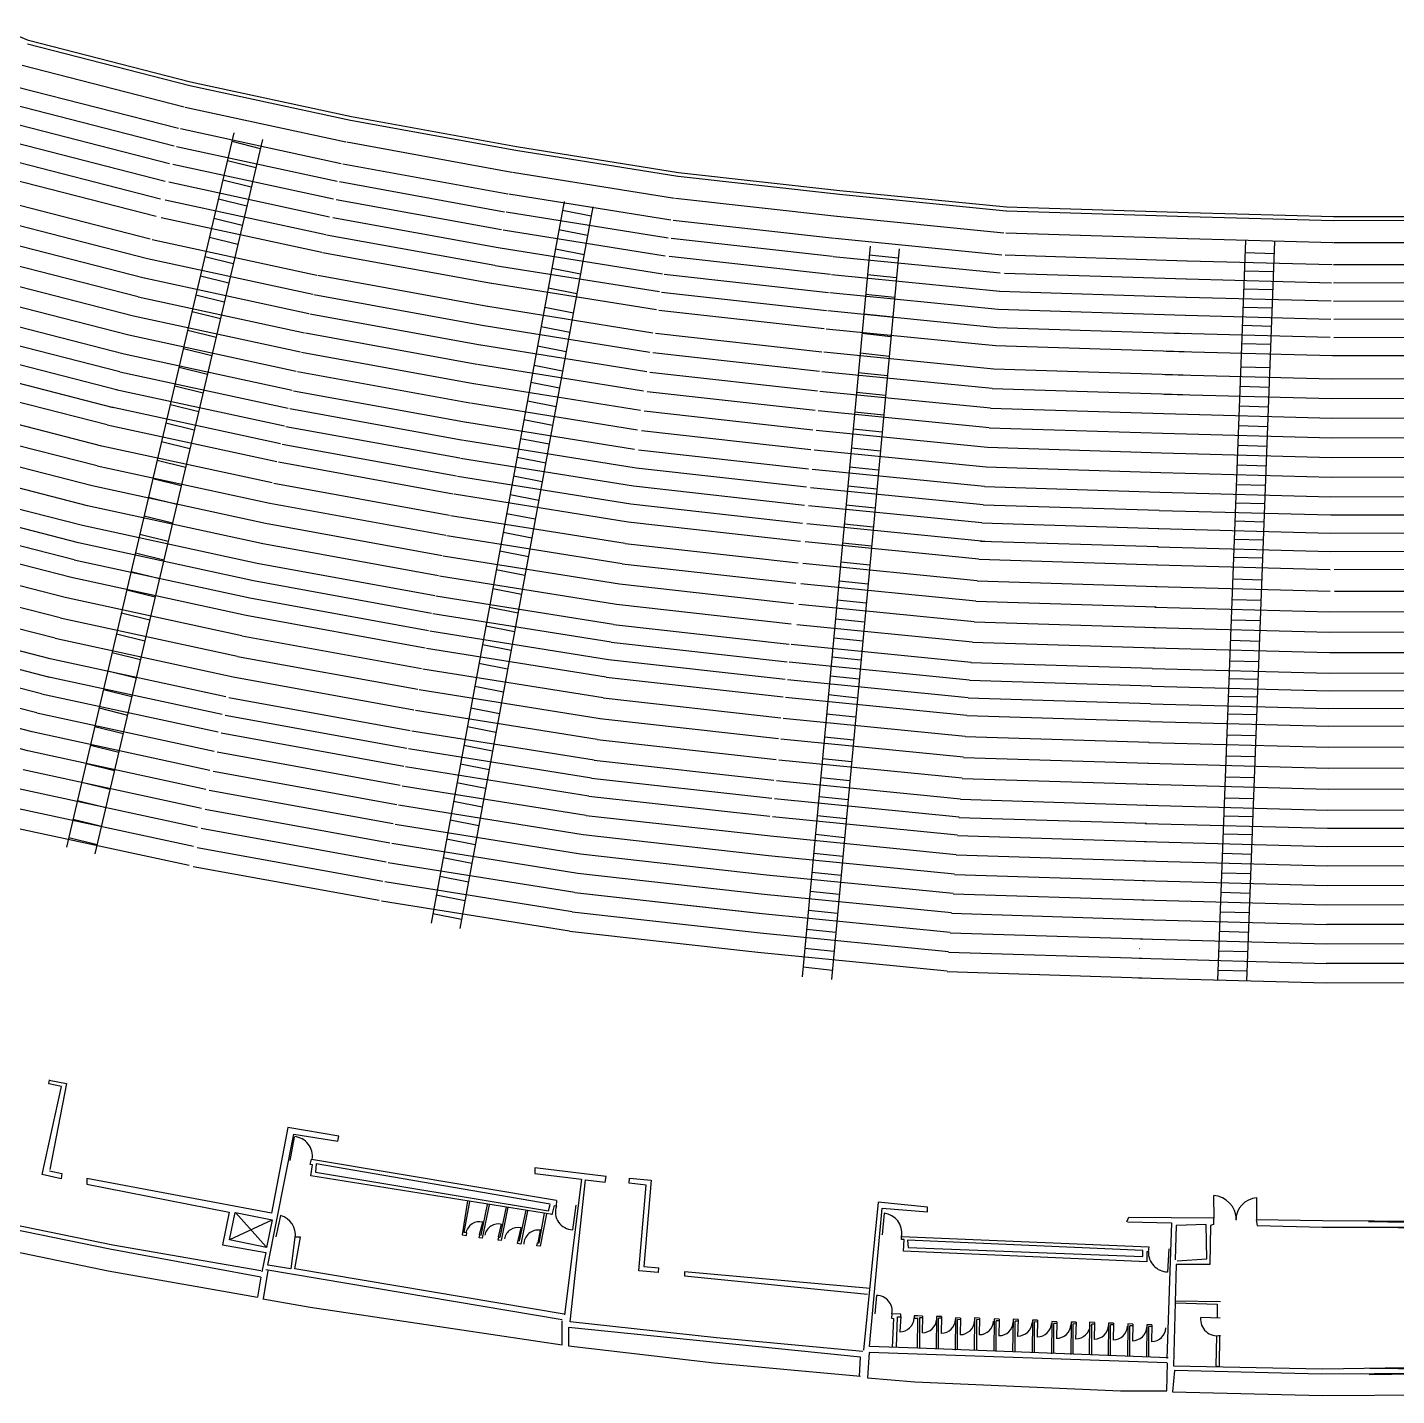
# Model space of a CAD drawing. Extents: x 12070 to 21316, y 9635 to 16827.
# Drawn here: x 14416 to 16668, y 9640 to 11890 of the extents above; entities that cross this region are included whole.
import ezdxf

# ---------------------------------------------------------------- set-up
doc = ezdxf.new("R2010")
doc.units = 0
doc.header["$LTSCALE"] = 192
doc.layers.add('EXIST', color=15, linetype='CONTINUOUS')

msp = doc.modelspace()

# ---------------------------------------------------------------- linework, layer by layer
at = {"layer": 'EXIST', "color": 0}
for p, q in [((14417.9, 11868.5), (14365.8, 11890)), ((14684.3, 11800.1), (14417.9, 11868.5)), ((14682.8, 11794), (14416.3, 11862.4)), ((14673.7, 11758.8), (14407.3, 11827.2)), ((14948.7, 11742.9), (14684.3, 11800.1)), ((14664.7, 11723.6), (14398.2, 11791.9)), ((14947.3, 11736.8), (14683, 11794)), ((14657.3, 11694.6), (14390.8, 11763)), ((14939.6, 11701.2), (14675.3, 11758.4)), ((14649.8, 11665.6), (14383.4, 11734)), ((15219.2, 11687.3), (14947.5, 11736.7)), ((15220.3, 11693.5), (14948.7, 11742.9)), ((14755.7, 11716.5), (14480.2, 10541.5)), ((14932, 11665.7), (14667.6, 11722.9)), ((14642.4, 11636.7), (14375.9, 11705)), ((14802.4, 11705.5), (14526.9, 10530.6)), ((14925.6, 11636.5), (14661.3, 11693.6)), ((14752.4, 11702.6), (14799, 11691)), ((15212.7, 11651.5), (14941, 11701)), ((15485.8, 11644.7), (15219.3, 11687.3)), ((15486.8, 11650.9), (15220.3, 11693.5)), ((14635, 11607.7), (14365.1, 11676.9)), ((14745, 11671), (14791.6, 11659.5)), ((15206.1, 11615.7), (14934.5, 11665.2)), ((14627.6, 11578.7), (14357.2, 11648.1)), ((14919.3, 11607.2), (14655, 11664.4)), ((15480, 11608.8), (15213.6, 11651.4)), ((15751.3, 11615), (15486.1, 11644.7)), ((15751.9, 11621.2), (15486.8, 11650.9)), ((14913, 11578), (14648.7, 11635.2)), ((14737.6, 11639.4), (14784.2, 11627.9)), ((15200.8, 11586.3), (14929.2, 11635.8)), ((16026.2, 11594.1), (15751.9, 11621.2)), ((14618, 11541.6), (14346.9, 11611.1)), ((14906.7, 11548.8), (14642.3, 11606)), ((14730.2, 11607.9), (14776.8, 11596.4)), ((15195.4, 11556.9), (14923.8, 11606.3)), ((15298.7, 11603.4), (15079.7, 10416.6)), ((15474.3, 11572.9), (15207.8, 11615.4)), ((15747.2, 11578.9), (15482, 11608.5)), ((16025.6, 11587.9), (15751.3, 11615)), ((14613.5, 11509.4), (14338.3, 11580)), ((14900.3, 11519.6), (14636, 11576.7)), ((14722.8, 11576.3), (14769.4, 11564.8)), ((15190.1, 11527.5), (14918.4, 11576.9)), ((15345.9, 11594.7), (15126.9, 10407.9)), ((15469.6, 11543.3), (15203.1, 11585.9)), ((15296.1, 11589.3), (15343.2, 11580)), ((16022, 11551.7), (15747.8, 11578.8)), ((16325.2, 11578.4), (16026, 11587.9)), ((16325.4, 11584.7), (16026.2, 11594.1)), ((16563.7, 11572), (16325.2, 11578.4)), ((16563.8, 11578.2), (16325.4, 11584.7)), ((16737.3, 11578.6), (16563.8, 11578.2)), ((15464.9, 11513.8), (15198.4, 11556.4)), ((15290.2, 11557.4), (15337.3, 11548.2)), ((15743.2, 11542.7), (15478, 11572.4)), ((16737.3, 11572.4), (16563.9, 11572)), ((14608.1, 11477.4), (14329.7, 11548.8)), ((14892.2, 11482.1), (14621.2, 11540.7)), ((14715.4, 11544.8), (14762, 11533.2)), ((15184.7, 11498.1), (14907.7, 11548.5)), ((15739.8, 11513), (15474.7, 11542.7)), ((15801.7, 11530.2), (15690.3, 10328.5)), ((16018.4, 11515.5), (15744.2, 11542.6)), ((16324, 11542.1), (16024.8, 11551.5)), ((16562.7, 11535.6), (16324.2, 11542.1)), ((16373.5, 10323.1), (16419.5, 11539.7)), ((16421.5, 10321.3), (16467.4, 11537.9)), ((16701, 11535.9), (16563.9, 11535.6)), ((14598.3, 11446.6), (14321.1, 11517.7)), ((14885.4, 11450.5), (14613.5, 11509.3)), ((14708, 11513.2), (14754.6, 11501.7)), ((15179.4, 11468.6), (14901.5, 11519.2)), ((15460.2, 11484.3), (15190.2, 11527.4)), ((15284.3, 11525.6), (15331.4, 11516.3)), ((15736.5, 11483.3), (15471.3, 11512.9)), ((15849.5, 11525.7), (15738.1, 10324.1)), ((16015.5, 11485.8), (15741.2, 11512.8)), ((15800.4, 11515.9), (15848.1, 11510.9)), ((16322.9, 11505.7), (16023.7, 11515.2)), ((16466.7, 11517.8), (16418.7, 11519.1)), ((14590.6, 11415.2), (14312.4, 11486.5)), ((15455.4, 11454.8), (15185, 11498)), ((15278.5, 11493.7), (15325.6, 11484.4)), ((16321.9, 11475.8), (16022.7, 11485.3)), ((16561.7, 11499.2), (16323.2, 11505.7)), ((16465.5, 11487.9), (16417.6, 11489.2)), ((16701.2, 11499.6), (16564, 11499.2)), ((14878.6, 11418.9), (14605.9, 11477.9)), ((14700.6, 11481.6), (14747.2, 11470.1)), ((15172.5, 11430.9), (14893.6, 11481.7)), ((15450.7, 11425.2), (15179.7, 11468.5)), ((15733.2, 11453.6), (15462.9, 11483.8)), ((16015, 11455.8), (15738.3, 11483.1)), ((15797.4, 11483.7), (15845.1, 11478.6)), ((16560.9, 11469.4), (16322.4, 11475.8)), ((16701.4, 11469.7), (16564.1, 11469.3)), ((14583, 11383.8), (14303.8, 11455.4)), ((14871.7, 11387.3), (14598.2, 11446.5)), ((14693.2, 11450.1), (14739.8, 11438.5)), ((15166.7, 11399.1), (14886.9, 11450)), ((15272.6, 11461.8), (15319.7, 11452.5)), ((15729.9, 11423.8), (15458.6, 11454.2)), ((16012.7, 11425.9), (15735.4, 11453.3)), ((15794.4, 11451.4), (15842.1, 11446.4)), ((16321, 11445.9), (16014.9, 11455.6)), ((16560.1, 11439.5), (16321.6, 11445.9)), ((16464.4, 11458.1), (16416.4, 11459.4)), ((16701.6, 11439.8), (16564.2, 11439.4)), ((14575.3, 11352.4), (14295.2, 11424.3)), ((14686.8, 11422.6), (14733.4, 11411.1)), ((15160.9, 11367.3), (14880.2, 11418.4)), ((15444.7, 11387.3), (15173, 11430.8)), ((15266.7, 11429.9), (15313.8, 11420.6)), ((15726.5, 11394.1), (15454.3, 11424.6)), ((16010.3, 11396.1), (15732.4, 11423.6)), ((15791.4, 11419.1), (15839.1, 11414.1)), ((16320, 11416), (16012.6, 11425.8)), ((16463.3, 11428.2), (16415.3, 11429.5)), ((14568.2, 11323.3), (14287.2, 11395.4)), ((14864.9, 11355.7), (14590.6, 11415.1)), ((15439.6, 11355.4), (15167.3, 11398.9)), ((15260.8, 11398.1), (15307.9, 11388.8)), ((16319.1, 11386.2), (16010.3, 11395.9)), ((16559.3, 11409.6), (16320.8, 11416)), ((16462.2, 11398.3), (16414.2, 11399.6)), ((16701.8, 11409.9), (16564.3, 11409.5)), ((14858.1, 11324.1), (14582.9, 11383.7)), ((14679.6, 11392.1), (14726.2, 11380.6)), ((15155.1, 11335.5), (14873.5, 11386.8)), ((15722.3, 11356), (15448.9, 11386.6)), ((16008, 11366.3), (15729.5, 11393.8)), ((15788.4, 11386.8), (15836.1, 11381.8)), ((16558.5, 11379.7), (16290, 11386.9)), ((16701.9, 11380), (16564.3, 11379.6)), ((14564.6, 11293.4), (14279.2, 11366.6)), ((14851.2, 11292.6), (14575.3, 11352.3)), ((14672.5, 11361.6), (14719.1, 11350.1)), ((15149.4, 11303.7), (14866.9, 11355.1)), ((15434.5, 11323.5), (15161.6, 11367.1)), ((15254.9, 11366.2), (15302, 11356.9)), ((15718.7, 11323.9), (15444.3, 11354.6)), ((16005.1, 11328), (15725.7, 11355.6)), ((15785.4, 11354.6), (15833.1, 11349.5)), ((16318.1, 11356.3), (16008, 11366.1)), ((16562.1, 11349.7), (16288.7, 11357.1)), ((16461, 11368.4), (16413, 11369.7)), ((16702.1, 11350), (16562.1, 11349.7)), ((14557.7, 11264.3), (14271.3, 11337.8)), ((14665.3, 11331.1), (14711.9, 11319.5)), ((15429.4, 11291.6), (15155.9, 11335.3)), ((15249.1, 11334.3), (15296.1, 11325)), ((16316.9, 11317.9), (16005.1, 11327.8)), ((16459.6, 11330.1), (16411.6, 11331.4)), ((14547, 11236.2), (14263.3, 11309)), ((14844.9, 11263.3), (14568.2, 11323.2)), ((15143.6, 11271.9), (14860.2, 11323.5)), ((15243.9, 11306.6), (15291, 11297.3)), ((15715.1, 11291.8), (15439.7, 11322.6)), ((15715.1, 11291.8), (15439.7, 11322.6)), ((16002.6, 11295.8), (15722.5, 11323.5)), ((15782.4, 11322.3), (15830.2, 11317.3)), ((16561.7, 11311.3), (16287, 11318.7)), ((16702.3, 11311.7), (16561.7, 11311.3)), ((14838.6, 11234.1), (14561.1, 11294.1)), ((14658.2, 11300.5), (14704.8, 11289)), ((15137.8, 11240.1), (14853.5, 11291.9)), ((15424.3, 11259.7), (15150.2, 11303.5)), ((15711.5, 11259.7), (15435.1, 11290.6)), ((16000.1, 11263.6), (15719.4, 11291.3)), ((15779.4, 11290), (15827.2, 11285)), ((16315.9, 11285.6), (16002.6, 11295.5)), ((16561.4, 11279), (16285.6, 11286.4)), ((16458.4, 11297.8), (16410.4, 11299.1)), ((14538.5, 11201.4), (14253.7, 11274.5)), ((14832.3, 11204.9), (14554, 11265.1)), ((14651, 11270), (14697.6, 11258.5)), ((15132.4, 11210.7), (14847.4, 11262.6)), ((15419.2, 11227.8), (15144.5, 11271.7)), ((15238.2, 11275.8), (15285.3, 11266.5)), ((16284.1, 11254.3), (16000.1, 11263.3)), ((16457.1, 11265.5), (16409.2, 11266.8)), ((16702.5, 11279.4), (16561.4, 11279)), ((14530.6, 11168.7), (14244.7, 11242)), ((14643.8, 11239.5), (14690.4, 11228)), ((15414.1, 11195.9), (15138.8, 11239.9)), ((15232.6, 11244.9), (15279.7, 11235.6)), ((15707.9, 11227.5), (15430.5, 11258.6)), ((15997.6, 11231.4), (15716.2, 11259.2)), ((15776.4, 11257.7), (15824.2, 11252.7)), ((16561, 11246.7), (16284.1, 11254.2)), ((16702.7, 11247.1), (16561, 11246.7)), ((14825.9, 11175.7), (14547, 11236)), ((15127.1, 11181.3), (14841.2, 11233.3)), ((15704.3, 11195.4), (15425.9, 11226.6)), ((15995.1, 11199.1), (15713, 11227)), ((15773.8, 11229.7), (15821.6, 11224.7)), ((16282.7, 11222), (15997.6, 11231)), ((16560.7, 11214.4), (16282.7, 11221.9)), ((16455.9, 11233.2), (16407.9, 11234.5)), ((16702.9, 11214.7), (16560.7, 11214.4)), ((14522.6, 11136), (14235.8, 11209.6)), ((14818.4, 11140.7), (14538.5, 11201.2)), ((14636.7, 11209), (14683.3, 11197.4)), ((15121.7, 11151.9), (14835, 11204.1)), ((15417, 11165.1), (15133.6, 11210.4)), ((15226.9, 11214.1), (15274, 11204.8)), ((15700.7, 11163.3), (15421.2, 11194.6)), ((15992.6, 11166.9), (15709.8, 11194.8)), ((15770.9, 11198.4), (15818.7, 11193.4)), ((16281.3, 11189.7), (15995.1, 11198.8)), ((16454.7, 11200.9), (16406.7, 11202.2)), ((14514.6, 11103.3), (14226.8, 11177.2)), ((14629.5, 11178.4), (14676.1, 11166.9)), ((15116.4, 11122.5), (14828.8, 11174.8)), ((15412.8, 11135.5), (15128.3, 11181)), ((15221.2, 11183.3), (15268.3, 11174)), ((16560.4, 11182), (16281.3, 11189.6)), ((16453.5, 11168.6), (16405.5, 11169.9)), ((16703.1, 11182.4), (16560.4, 11182.1)), ((14814.5, 11107.1), (14530.5, 11168.5)), ((14622.4, 11147.9), (14669, 11136.4)), ((15408.5, 11105.9), (15123.1, 11151.5)), ((15215.5, 11152.4), (15262.6, 11143.1)), ((15697.4, 11133.6), (15417, 11165)), ((15990.1, 11134.7), (15706.7, 11162.7)), ((15768, 11167.2), (15815.8, 11162.2)), ((16279.9, 11157.4), (15992.6, 11166.5)), ((16560.1, 11149.7), (16279.9, 11157.3)), ((16703.2, 11150.1), (16560.1, 11149.8)), ((14506.7, 11070.7), (14217.8, 11144.8)), ((14807.6, 11074.2), (14522.6, 11135.9)), ((15109.9, 11087.3), (14821.4, 11139.8)), ((15694.1, 11103.9), (15412.7, 11135.4)), ((15987.8, 11104.9), (15703.7, 11132.9)), ((15765.1, 11136), (15812.9, 11131)), ((16278.4, 11125.2), (15990.1, 11134.3)), ((16559.8, 11117.4), (16278.4, 11125)), ((16452.3, 11136.3), (16404.3, 11137.6)), ((14499.8, 11042.4), (14210.1, 11116.7)), ((14800.7, 11041.3), (14514.6, 11103.2)), ((14615.2, 11117.4), (14661.8, 11105.8)), ((15103.9, 11054.2), (14814.5, 11106.9)), ((15404.2, 11076.3), (15117.8, 11122.1)), ((15209.8, 11121.6), (15256.9, 11112.3)), ((15690.7, 11074.2), (15408.5, 11105.7)), ((15985.5, 11075), (15700.8, 11103.2)), ((15762.2, 11104.8), (15810, 11099.8)), ((16277.5, 11095.3), (15987.8, 11104.4)), ((16451.1, 11106.4), (16403.1, 11107.7)), ((16703.4, 11117.8), (16559.8, 11117.4)), ((14492.9, 11014.1), (14202.3, 11088.7)), ((14608, 11086.8), (14654.6, 11075.3)), ((15399.1, 11040.9), (15111.5, 11086.9)), ((15204.1, 11090.7), (15251.2, 11081.5)), ((16559.5, 11087.5), (16277.1, 11095.1)), ((16703.6, 11087.9), (16559.5, 11087.5)), ((14486, 10985.8), (14194.5, 11060.6)), ((14793.7, 11008.4), (14506.6, 11070.5)), ((15097.9, 11021.1), (14807.5, 11073.9)), ((15198.4, 11059.9), (15245.5, 11050.6)), ((15687.4, 11044.4), (15404.2, 11076.1)), ((15990.4, 11044.5), (15697.8, 11073.4)), ((15759.3, 11073.6), (15807.1, 11068.5)), ((16276.5, 11065.4), (15985.5, 11074.6)), ((16559.2, 11057.6), (16275.8, 11065.3)), ((16450, 11076.5), (16402, 11077.8)), ((16703.8, 11058), (16559.2, 11057.6)), ((14787.7, 10979.9), (14499.7, 11042.2)), ((14600.9, 11056.3), (14647.5, 11044.8)), ((15091.9, 10988), (14800.6, 11041)), ((15394.3, 11007.6), (15105.6, 11053.7)), ((15683.4, 11008.9), (15399.1, 11040.7)), ((15980.9, 11015.4), (15694.9, 11043.7)), ((15756.5, 11042.3), (15804.2, 11037.3)), ((16275.6, 11035.5), (15983.2, 11044.7)), ((16558.9, 11027.7), (16274.5, 11035.4)), ((16448.9, 11046.7), (16400.9, 11048)), ((14477.8, 10952.3), (14185.3, 11027.3)), ((14781.7, 10951.4), (14492.8, 11013.9)), ((14593.7, 11025.8), (14640.3, 11014.3)), ((15389.6, 10974.3), (15099.7, 11020.6)), ((15192.7, 11029.1), (15239.8, 11019.8)), ((16274.7, 11005.6), (15980.9, 11014.9)), ((16447.7, 11016.8), (16399.8, 11018.1)), ((16703.9, 11028.1), (16558.9, 11027.7)), ((14469.7, 10918.7), (14176.1, 10994.1)), ((14586.6, 10995.3), (14633.2, 10983.7)), ((15085.9, 10954.9), (14793.7, 11008.1)), ((15187, 10998.2), (15234.1, 10989)), ((15679.7, 10975.5), (15394.3, 11007.4)), ((15978.1, 10979.7), (15691.4, 11008)), ((15753.6, 11011.1), (15801.3, 11006.1)), ((16558.6, 10997.8), (16273.2, 11005.5)), ((16704.1, 10998.2), (16565.3, 10997.9)), ((14775.7, 10922.9), (14485.9, 10985.6)), ((15080.6, 10926.3), (14787.6, 10979.6)), ((15384.8, 10941), (15093.7, 10987.5)), ((15181.3, 10967.4), (15228.4, 10958.1)), ((15676, 10942), (15389.5, 10974.1)), ((15975.6, 10946.2), (15688.1, 10974.6)), ((15750.7, 10979.9), (15798.4, 10974.9)), ((16273.5, 10969.8), (15978.1, 10979.2)), ((16558.2, 10962), (16271.6, 10969.7)), ((16446.4, 10981), (16398.4, 10982.3)), ((14461.5, 10885.2), (14166.9, 10960.8)), ((14768.6, 10889.1), (14477.8, 10952.1)), ((14579.4, 10964.7), (14626, 10953.2)), ((15075.4, 10897.6), (14781.6, 10951.1)), ((15380, 10907.7), (15087.8, 10954.4)), ((15747.8, 10948.7), (15795.5, 10943.7)), ((16272.5, 10936.2), (15975.5, 10945.6)), ((16445.1, 10947.4), (16397.1, 10948.7)), ((16704.3, 10962.4), (16565.4, 10962.1)), ((14453.3, 10851.7), (14157.7, 10927.5)), ((14570.6, 10927.3), (14617.2, 10915.8)), ((15070.2, 10869), (14775.6, 10922.6)), ((15375.8, 10878.9), (15082.7, 10925.7)), ((15175.7, 10936.6), (15222.8, 10927.3)), ((15672.2, 10908.6), (15384.7, 10940.8)), ((15973, 10912.6), (15684.8, 10941.1)), ((15973, 10912.6), (15684.8, 10941.1)), ((16557.9, 10928.3), (16270.1, 10936.1)), ((16704.5, 10928.8), (16557.9, 10928.4)), ((14761.4, 10855.4), (14469.6, 10918.5)), ((15170, 10905.7), (15217.1, 10896.4)), ((15668.5, 10875.2), (15379.9, 10907.5)), ((15970.4, 10879.1), (15681.5, 10907.6)), ((15744.9, 10917.5), (15792.6, 10912.4)), ((16271.4, 10902.6), (15972.9, 10912)), ((16557.5, 10894.7), (16268.6, 10902.5)), ((16443.9, 10913.8), (16395.9, 10915.1)), ((14452.9, 10821), (14149.7, 10898.8)), ((14754.3, 10821.6), (14461.4, 10885)), ((14562.5, 10892.5), (14609.1, 10881)), ((15064, 10835), (14768.5, 10888.8)), ((15371.7, 10850.1), (15077.6, 10897.1)), ((15665.2, 10846.2), (15375.8, 10878.6)), ((15742, 10886.2), (15789.7, 10881.2)), ((16270.3, 10869), (15970.3, 10878.5)), ((16442.6, 10880.2), (16394.6, 10881.5)), ((16704.7, 10895.1), (16557.5, 10894.8)), ((14439.2, 10793.8), (14141.8, 10870.1)), ((14555.3, 10862.1), (14601.9, 10850.5)), ((15057.9, 10801.1), (14761.4, 10855)), ((15367.5, 10821.3), (15072.5, 10868.4)), ((15164.3, 10874.9), (15211.4, 10865.6)), ((15967.8, 10845.5), (15672.1, 10874.8)), ((15739.1, 10855), (15786.8, 10850)), ((16557.2, 10861.1), (16267.1, 10868.9)), ((16704.9, 10861.5), (16557.2, 10861.1)), ((14431.6, 10762.6), (14133.2, 10839.2)), ((14742.3, 10788.9), (14453.3, 10851.4)), ((14548.2, 10831.6), (14594.8, 10820.1)), ((15362.6, 10787.1), (15066.4, 10834.4)), ((15158.6, 10844.1), (15205.7, 10834.8)), ((15662, 10817.3), (15371.6, 10849.8)), ((15965.5, 10816.5), (15668.9, 10845.8)), ((16265.7, 10835.5), (15967.7, 10844.9)), ((16556.9, 10827.4), (16265.6, 10835.3)), ((16441.3, 10846.6), (16393.3, 10847.9)), ((14736, 10759.8), (14446.2, 10822.5)), ((15051.7, 10767.1), (14754.2, 10821.3)), ((15658.8, 10788.4), (15367.5, 10821)), ((15963.3, 10787.5), (15665.8, 10816.9)), ((15736.2, 10823.8), (15783.9, 10818.8)), ((16264.4, 10806.4), (15965.5, 10815.8)), ((16440.2, 10817.5), (16392.2, 10818.8)), ((16705.1, 10827.9), (16556.9, 10827.5)), ((14424, 10731.5), (14124.7, 10808.3)), ((14729.7, 10730.7), (14439.2, 10793.5)), ((14541.1, 10801.1), (14587.7, 10789.6)), ((15045.5, 10733.2), (14747.1, 10787.5)), ((15357.7, 10753), (15060.3, 10800.5)), ((15151.6, 10806.3), (15198.7, 10797)), ((15654.9, 10754.1), (15362.6, 10786.8)), ((15961, 10758.5), (15662.7, 10787.9)), ((15733.3, 10792.6), (15781, 10787.5)), ((16263.1, 10777.3), (15963.2, 10786.8)), ((16556.6, 10798.3), (16264.4, 10806.2)), ((16439.1, 10788.4), (16391.1, 10789.7)), ((16705.3, 10798.8), (16556.6, 10798.4)), ((14416.5, 10700.3), (14116.1, 10777.4)), ((14533.9, 10770.7), (14580.5, 10759.1)), ((15352.8, 10718.8), (15054.2, 10766.5)), ((15145.1, 10771.1), (15192.2, 10761.8)), ((16556.3, 10769.2), (16263.1, 10777.1)), ((16705.4, 10769.7), (16556.3, 10769.3)), ((14722.9, 10699.3), (14431.6, 10762.4)), ((15040.2, 10703.9), (14741, 10758.3)), ((15651.1, 10719.8), (15357.6, 10752.6)), ((15958.4, 10724), (15659, 10753.6)), ((15730.4, 10761.3), (15778.1, 10756.3)), ((16261.8, 10748.2), (15961, 10757.7)), ((16556, 10740.1), (16261.8, 10748.1)), ((16438, 10759.3), (16390, 10760.6)), ((14716.1, 10668), (14424, 10731.2)), ((14526.8, 10740.2), (14573.4, 10728.7)), ((15034.8, 10674.5), (14734.8, 10729.1)), ((15347.9, 10684.6), (15048.2, 10732.5)), ((15139.5, 10740.4), (15186.5, 10731.1)), ((15955.7, 10689.6), (15655.3, 10719.3)), ((15726.9, 10723.1), (15774.6, 10718.1)), ((16260.7, 10713.7), (15958.3, 10723.3)), ((16436.7, 10724.8), (16388.7, 10726.1)), ((16705.6, 10740.5), (16556, 10740.2)), ((14709.3, 10636.7), (14416.4, 10700.1)), ((14519.6, 10709.7), (14566.2, 10698.2)), ((15029.1, 10643), (14728.2, 10697.8)), ((15343.6, 10655.1), (15042.9, 10703.2)), ((15133.8, 10709.6), (15180.9, 10700.3)), ((15647.3, 10685.5), (15352.7, 10718.5)), ((16555.7, 10705.6), (16260.3, 10713.6)), ((16705.8, 10706), (16555.7, 10705.7)), ((14512.5, 10679.3), (14559.1, 10667.7)), ((15339.4, 10625.6), (15037.7, 10673.8)), ((15128.1, 10678.8), (15175.2, 10669.5)), ((15643.4, 10651.2), (15347.8, 10684.3)), ((15953.1, 10655.2), (15651.6, 10685)), ((15723.6, 10687.5), (15771.3, 10682.5)), ((16259.6, 10679.3), (15955.7, 10688.9)), ((16555.3, 10671.1), (16258.7, 10679.1)), ((16435.4, 10690.3), (16387.4, 10691.6)), ((14702.5, 10605.3), (14408.8, 10668.9)), ((15023.3, 10611.5), (14721.6, 10666.4)), ((15640.1, 10621.6), (15343.6, 10654.8)), ((15720.7, 10656.3), (15768.4, 10651.3)), ((16258.5, 10644.8), (15953, 10654.4)), ((16434.1, 10655.8), (16386.1, 10657.1)), ((16706, 10671.5), (16555.3, 10671.2)), ((14695.8, 10574), (14401.2, 10637.7)), ((14505.3, 10648.8), (14551.9, 10637.3)), ((15017.6, 10579.9), (14715, 10635)), ((15334.8, 10593.9), (15032, 10642.3)), ((15122.4, 10648.1), (15169.5, 10638.8)), ((15950.4, 10620.8), (15647.9, 10650.7)), ((16555, 10636.6), (16257.2, 10644.6)), ((16706.2, 10637), (16555, 10636.6)), ((14689, 10542.7), (14393.6, 10606.6)), ((14498.2, 10618.3), (14544.8, 10606.8)), ((15330.2, 10562.2), (15026.4, 10610.7)), ((15116.7, 10617.3), (15163.8, 10608)), ((15636.8, 10592), (15339.3, 10625.3)), ((15948.1, 10591.1), (15644.7, 10621.1)), ((15717.8, 10625.2), (15765.5, 10620.2)), ((16257.4, 10610.3), (15950.3, 10620)), ((16554.6, 10602), (16255.7, 10610.1)), ((16432.8, 10621.3), (16384.8, 10622.6)), ((14491.1, 10587.9), (14537.7, 10576.3)), ((15011.9, 10548.4), (14708.3, 10603.6)), ((15111.1, 10586.5), (15158.2, 10577.2)), ((15638, 10559.6), (15334.8, 10593.5)), ((15945.8, 10561.4), (15641.5, 10591.4)), ((15714.9, 10594), (15762.6, 10589)), ((16256.5, 10580.5), (15948, 10590.2)), ((16431.7, 10591.6), (16383.7, 10592.9)), ((16706.4, 10602.5), (16554.6, 10602.1)), ((14682.2, 10511.4), (14386, 10575.4)), ((15006.1, 10516.9), (14701.7, 10572.3)), ((15325.7, 10530.4), (15020.8, 10579.2)), ((15634.6, 10527.7), (15330.2, 10561.8)), ((15712, 10562.9), (15759.7, 10557.9)), ((16554.3, 10572.2), (16254.4, 10580.4)), ((16430.6, 10561.8), (16382.6, 10563.1)), ((16706.6, 10572.7), (16554.3, 10572.3)), ((14483.9, 10557.4), (14530.5, 10545.9)), ((15000.4, 10485.3), (14695.1, 10540.9)), ((15321.1, 10498.7), (15015.1, 10547.6)), ((15105.4, 10555.7), (15152.5, 10546.4)), ((15943.3, 10529.4), (15638, 10559.6)), ((16255.6, 10550.7), (15945.7, 10560.5)), ((16554, 10542.4), (16253.1, 10550.6)), ((16706.7, 10542.9), (16554, 10542.5)), ((15099.7, 10525), (15146.8, 10515.7)), ((15631.2, 10495.8), (15325.6, 10530)), ((15940.9, 10497.4), (15634.6, 10527.7)), ((15709.1, 10531.7), (15756.8, 10526.7)), ((16254.5, 10518.7), (15943.3, 10528.5)), ((16553.7, 10510.4), (16251.7, 10518.6)), ((16429.4, 10529.8), (16381.4, 10531.1)), ((14994.6, 10453.8), (14688.5, 10509.5)), ((15316.5, 10467), (15009.5, 10516)), ((15094, 10494.2), (15141.1, 10484.9)), ((15627.7, 10464), (15321, 10498.3)), ((15938.4, 10465.5), (15631.2, 10495.8)), ((15706.2, 10500.6), (15754, 10495.5)), ((16253.5, 10486.6), (15940.8, 10496.5)), ((16428.1, 10497.7), (16380.2, 10499)), ((16706.9, 10510.9), (16553.7, 10510.5)), ((15312, 10435.2), (15003.8, 10484.5)), ((16553.4, 10478.3), (16250.3, 10486.5)), ((16553.4, 10478.3), (16250.3, 10486.5)), ((16707.1, 10478.8), (16553.4, 10478.4)), ((15307.4, 10403.5), (14998.2, 10452.9)), ((15088.3, 10463.4), (15135.4, 10454.1)), ((15624.3, 10432.1), (15316.5, 10466.5)), ((15619, 10432.7), (15316.5, 10466.5)), ((15935.9, 10433.5), (15627.7, 10463.9)), ((15703.3, 10469.4), (15751.1, 10464.4)), ((16252.5, 10454.6), (15938.3, 10464.5)), ((16553.1, 10446.3), (16248.8, 10454.5)), ((16426.9, 10465.7), (16378.9, 10467)), ((15082.7, 10432.6), (15129.8, 10423.4)), ((15620.8, 10400.2), (15311.9, 10434.8)), ((15933.4, 10401.5), (15624.3, 10432.1)), ((15700.4, 10438.2), (15748.2, 10433.2)), ((16251.5, 10422.5), (15935.8, 10432.5)), ((16425.7, 10433.7), (16377.7, 10435)), ((16707.3, 10446.7), (16553.1, 10446.4)), ((15697.5, 10407.1), (15745.3, 10402.1)), ((16246.7, 10406.4), (16246.4, 10406.4)), ((16552.8, 10414.2), (16247.4, 10422.5)), ((16707.5, 10414.7), (16552.8, 10414.3)), ((15617.4, 10368.4), (15307.3, 10403.1)), ((15931, 10369.6), (15620.8, 10400.2)), ((16250.5, 10390.5), (15933.4, 10400.5)), ((16552.5, 10382.2), (16246, 10390.4)), ((16424.5, 10401.6), (16376.5, 10402.9)), ((16707.6, 10382.6), (16552.5, 10382.3)), ((15928.5, 10337.6), (15617.4, 10368.3)), ((15694.7, 10375.9), (15742.4, 10370.9)), ((16249.5, 10358.5), (15930.9, 10368.5)), ((16245.3, 10374.4), (16245, 10374.4)), ((16423.3, 10369.6), (16375.3, 10370.9)), ((15691.8, 10344.8), (15739.5, 10339.7)), ((16248.5, 10326.4), (15928.4, 10336.5)), ((16243.9, 10342.4), (16243.6, 10342.4)), ((16552.1, 10350.1), (16244.6, 10358.4)), ((16422.1, 10337.6), (16374.1, 10338.9)), ((16707.8, 10350.6), (16552.1, 10350.2)), ((16551.8, 10318), (16243.2, 10326.4)), ((16708, 10318.5), (16551.8, 10318.1)), ((14451.2, 10152.3), (14452.5, 10159.1)), ((14451.6, 10158.6), (14480.5, 10153.3)), ((14440.1, 10003.7), (14472.2, 10148)), ((14472.2, 10148), (14451.2, 10152.3)), ((14480.5, 10153.3), (14452.9, 10011.6)), ((14811.1, 9854.5), (14853.9, 10069.5)), ((14844.4, 10080.6), (14817.5, 9939.9)), ((14928.3, 10066.4), (14844.4, 10080.6)), ((14853.9, 10069.5), (14926.7, 10058.5)), ((14926.7, 10058.5), (14928.3, 10066.4)), ((14854.4, 10064.9), (14847.6, 10026.2)), ((14880.8, 10020), (14883.3, 10028.4)), ((14883.3, 10028.4), (15286, 9961.1)), ((14471.6, 9996.3), (14440.1, 10003.7)), ((14452.5, 10009.2), (14472.8, 10004.9)), ((14472.8, 10004.9), (14471.6, 9996.3)), ((14884.6, 10019.4), (14880.8, 10020)), ((14882.1, 10001.5), (14884.6, 10019.4)), ((15279.6, 9937.4), (14882.1, 10001.5)), ((14891, 10020.7), (14889.7, 10007.2)), ((14889.7, 10007.2), (15273.1, 9943.8)), ((15275.7, 9954.7), (14891, 10020.7)), ((15250.7, 10014.4), (15250.7, 10005.2)), ((15367.7, 9999.9), (15250.7, 10014.4)), ((15250.7, 10005.2), (15327, 9996)), ((15366.4, 9990.7), (15367.7, 9999.9)), ((14817.5, 9939.9), (14513.6, 9996.8)), ((14513.6, 9996.8), (14513.6, 9987.3)), ((14513.6, 9987.3), (14747.8, 9941.5)), ((15327, 9996), (15299.4, 9772.7)), ((15308.6, 9760.9), (15333.6, 9994.7)), ((15333.6, 9994.7), (15366.4, 9990.7)), ((15405.8, 9989.2), (15406.3, 9997.6)), ((15433.6, 9986.1), (15405.8, 9989.2)), ((15406.3, 9997.6), (15442, 9993.9)), ((15421.5, 9845.1), (15433.6, 9986.1)), ((15442, 9993.9), (15429.9, 9851.9)), ((15139.8, 9959.9), (15130.7, 9904.3)), ((15134.4, 9908.2), (15143.3, 9959.2)), ((15162.3, 9903.9), (15172.7, 9954.1)), ((15175.2, 9953.3), (15164.1, 9898.5)), ((15273.1, 9943.8), (15275.7, 9954.1)), ((15286.2, 9952.1), (15286.5, 9960.6)), ((15814.9, 9957.9), (15791, 9714.6)), ((15896.4, 9949.9), (15814.9, 9957.9)), ((16366.8, 9968.5), (16367.3, 9931.5)), ((16437.4, 9965.7), (16437.4, 9929.3)), ((14556.7, 9887), (14321.6, 9935.5)), ((14747.8, 9941.5), (14736.8, 9887.7)), ((14748.5, 9895.8), (14757.6, 9941.1)), ((14757.9, 9940.8), (14818.5, 9928.8)), ((14758.2, 9940.8), (14808.8, 9884.2)), ((14832.1, 9935.9), (14824.6, 9900.7)), ((15193.3, 9900.2), (15203.8, 9950.4)), ((15206.2, 9949.6), (15195.2, 9894.8)), ((15225.5, 9894.3), (15236, 9944.5)), ((15238.4, 9943.7), (15227.3, 9888.9)), ((15257.7, 9891.2), (15266.6, 9939.9)), ((15269.5, 9938.5), (15259.2, 9885.3)), ((15279.1, 9937.3), (15282.8, 9952.5)), ((15282.8, 9952.5), (15286.2, 9952.1)), ((15318, 9952.8), (15312.4, 9912.2)), ((15801, 9720.6), (15821.8, 9948)), ((15821.8, 9948), (15896.4, 9942)), ((15824.9, 9939.7), (15821.8, 9904.4)), ((15896.4, 9942), (15896.4, 9949.9)), ((16224.1, 9925.8), (16227.2, 9933.4)), ((16227.2, 9933.4), (16366.5, 9931.9)), ((16366.5, 9931.9), (16366.5, 9921.2)), ((14551.4, 9880.5), (14320.3, 9927.7)), ((14817.8, 9928.5), (14748.2, 9896.1)), ((14818.5, 9928.8), (14809.1, 9883.2)), ((15138.4, 9907.7), (15134.4, 9908.2)), ((15159.7, 9904.5), (15164.7, 9925.2)), ((15190.7, 9900.8), (15195.8, 9921.5)), ((15222.9, 9894.9), (15227.9, 9915.6)), ((15259.1, 9911.7), (15255.3, 9890.9)), ((16225.6, 9925.8), (16297.6, 9924.2)), ((16297.6, 9924.2), (16290, 9701)), ((16305.3, 9919.6), (16303.7, 9863.1)), ((16354.3, 9921.2), (16305.3, 9919.6)), ((16355.8, 9864.6), (16354.3, 9921.2)), ((16361.9, 9919.6), (16360.4, 9855.4)), ((16366.5, 9921.2), (16361.9, 9919.6)), ((16545.6, 9927.3), (16436.9, 9928.8)), ((16436.9, 9928.8), (16438.5, 9919.6)), ((16438.5, 9919.6), (16545.6, 9916.6)), ((16753.9, 9925.8), (16545.6, 9927.3)), ((16545.6, 9916.6), (16750.8, 9916.6)), ((16742.1, 9923.5), (16621.5, 9925.8)), ((16622.6, 9916.9), (16741, 9915.7)), ((14313.7, 9893.6), (14548.8, 9845)), ((14799.6, 9845), (14556.7, 9887)), ((14736.8, 9887.7), (14808, 9875.1)), ((14809.1, 9883.2), (14748.5, 9895.8)), ((14855.5, 9900.4), (14849.1, 9848.2)), ((14855.5, 9848.2), (14865, 9900.4)), ((14865, 9900.4), (14855.5, 9900.4)), ((15130.7, 9904.3), (15137.9, 9903.3)), ((15137.9, 9903.3), (15138.4, 9907.7)), ((15158.9, 9899.3), (15160.1, 9904.3)), ((15164.1, 9898.5), (15158.9, 9899.3)), ((15160.1, 9904.3), (15162.3, 9903.9)), ((15189.9, 9895.6), (15191.1, 9900.6)), ((15195.2, 9894.8), (15189.9, 9895.6)), ((15191.1, 9900.6), (15193.3, 9900.2)), ((15222.1, 9889.7), (15223.3, 9894.7)), ((15227.3, 9888.9), (15222.1, 9889.7)), ((15223.3, 9894.7), (15225.5, 9894.3)), ((15254, 9886), (15255.1, 9891.2)), ((15259.2, 9885.3), (15254, 9886)), ((15255.1, 9891.2), (15257.7, 9891.2)), ((15853.6, 9896.3), (15853.6, 9902.3)), ((15853.6, 9901.3), (16260.2, 9884.4)), ((15857.6, 9896.3), (15853.6, 9896.3)), ((15856.6, 9877.5), (15857.6, 9896.3)), ((15863.6, 9895.3), (15864.6, 9883.4)), ((16250.3, 9878.5), (15863.6, 9895.3)), ((14799.6, 9834.5), (14551.4, 9880.5)), ((14808, 9875.1), (14801.6, 9843.5)), ((16257.2, 9859.6), (15856.6, 9877.5)), ((15864.6, 9883.4), (16250.3, 9868.5)), ((16250.3, 9868.5), (16250.3, 9878.5)), ((16257.2, 9876.5), (16257.2, 9859.6)), ((16259.2, 9876.5), (16257.2, 9876.5)), ((16260.2, 9884.4), (16259.2, 9876.5)), ((16293, 9881.4), (16291, 9842.7)), ((16306.8, 9861.5), (16355.8, 9864.6)), ((14548.8, 9845), (14794.4, 9801.7)), ((14804.1, 9799.5), (14812.1, 9844.8)), ((15295.5, 9764.4), (14808, 9846.6)), ((14849.1, 9848.2), (14811.1, 9854.5)), ((15298.6, 9773.9), (14855.5, 9848.2)), ((15453.5, 9842), (15421.5, 9845.1)), ((15429.9, 9851.9), (15454.6, 9849.8)), ((15454, 9849.8), (15453.5, 9842)), ((15801.7, 9816), (15496.6, 9843.6)), ((15496.6, 9843.6), (15496.6, 9837)), ((16305.3, 9855.4), (16300.7, 9688.7)), ((16360.4, 9855.4), (16305.3, 9855.4)), ((14800, 9834.5), (14794.6, 9801.8)), ((15496.6, 9837), (15797.8, 9806.8)), ((14803.2, 9799.2), (14880.8, 9785)), ((15812.2, 9804.3), (15809.6, 9774.1)), ((14880.8, 9785), (15295.5, 9723.3)), ((15837.5, 9774.4), (15837.2, 9767.4)), ((15852.4, 9773.5), (15837.5, 9774.4)), ((15852.4, 9769.4), (15852.4, 9773.5)), ((16378, 9793.8), (16304, 9794.9)), ((16304.6, 9792.1), (16372.9, 9790.4)), ((16372.9, 9790.4), (16372.4, 9767.1)), ((15295.5, 9723.3), (15295.5, 9762.8)), ((15786, 9703.1), (15305.9, 9751.7)), ((15305.9, 9751.7), (15305.9, 9721.5)), ((15549.2, 9734.6), (15308.6, 9760.9)), ((15837.2, 9767.4), (15840.1, 9766.8)), ((15840.1, 9766.8), (15838.3, 9718.8)), ((15845.4, 9719.3), (15847.1, 9769.4)), ((15847.1, 9769.4), (15852.4, 9769.4)), ((15852.4, 9769.7), (15850.7, 9745.1)), ((15874.4, 9770.9), (15874.4, 9767.4)), ((15879.7, 9770.9), (15874.4, 9770.9)), ((15874.4, 9767.4), (15880.3, 9767.4)), ((15879.9, 9767.4), (15879.4, 9717.9)), ((15888.2, 9770.7), (15880, 9770.9)), ((15883.5, 9718.2), (15883.5, 9768)), ((15888.1, 9767.8), (15883.5, 9767.9)), ((15888.2, 9770.7), (15887.6, 9742.8)), ((15911.1, 9770), (15910.5, 9717)), ((15919.3, 9769.8), (15911.1, 9770)), ((15914.6, 9717.3), (15914.6, 9767.1)), ((15919.2, 9766.9), (15914.6, 9767)), ((15919.3, 9769.8), (15918.7, 9741.9)), ((15942.2, 9767.7), (15941.6, 9714.7)), ((15950.4, 9767.4), (15942.2, 9767.7)), ((15945.7, 9715), (15945.7, 9764.8)), ((15950.3, 9764.5), (15945.7, 9764.7)), ((15950.4, 9767.4), (15949.8, 9739.6)), ((15973.6, 9767.7), (15973, 9714.7)), ((15981.8, 9767.4), (15973.6, 9767.7)), ((15977.1, 9715), (15977.1, 9764.8)), ((15981.7, 9764.5), (15977.1, 9764.7)), ((15981.8, 9767.4), (15981.2, 9739.6)), ((16005.8, 9765.9), (16005.2, 9712.9)), ((16014, 9765.7), (16005.8, 9765.9)), ((16009.3, 9713.2), (16009.3, 9763)), ((16014, 9762.8), (16009.3, 9762.9)), ((16014, 9765.7), (16013.5, 9737.8)), ((16036.9, 9765.3), (16036.3, 9712.3)), ((16045.1, 9765.1), (16036.9, 9765.3)), ((16040.4, 9712.6), (16040.4, 9762.4)), ((16045.1, 9762.2), (16040.4, 9762.3)), ((16045.1, 9765.1), (16044.5, 9737.2)), ((16068.9, 9763.9), (16068.3, 9710.8)), ((16077.1, 9763.6), (16068.9, 9763.9)), ((16072.4, 9711.1), (16072.4, 9761)), ((16077.1, 9760.7), (16072.4, 9760.9)), ((16077.1, 9763.6), (16076.5, 9735.8)), ((16100.6, 9761.5), (16100, 9708.5)), ((16108.8, 9761.3), (16100.6, 9761.5)), ((16104.1, 9708.8), (16104.1, 9758.6)), ((16108.7, 9758.4), (16104.1, 9758.5)), ((16108.8, 9761.3), (16108.2, 9733.4)), ((16132.3, 9760.7), (16131.7, 9707.6)), ((16140.5, 9760.4), (16132.3, 9760.7)), ((16135.8, 9707.9), (16135.8, 9757.7)), ((16140.4, 9757.5), (16135.8, 9757.7)), ((16140.5, 9760.4), (16139.9, 9732.5)), ((16162.8, 9760.4), (16162.2, 9707.3)), ((16171, 9760.1), (16162.8, 9760.4)), ((16166.3, 9707.6), (16166.3, 9757.4)), ((16170.9, 9757.2), (16166.3, 9757.4)), ((16171, 9760.1), (16170.4, 9732.2)), ((16193.9, 9759.2), (16193.3, 9706.2)), ((16202.1, 9758.9), (16193.9, 9759.2)), ((16197.4, 9706.5), (16197.4, 9756.3)), ((16202, 9756.1), (16197.4, 9756.2)), ((16202.1, 9758.9), (16201.5, 9731.1)), ((16225.5, 9757.7), (16224.9, 9704.7)), ((16233.8, 9757.5), (16225.5, 9757.7)), ((16229.1, 9705), (16229.1, 9754.8)), ((16233.7, 9754.6), (16229.1, 9754.7)), ((16233.8, 9757.5), (16233.2, 9729.6)), ((16256.9, 9756.3), (16256.3, 9703.2)), ((16265.1, 9756), (16256.9, 9756.3)), ((16265.1, 9753.1), (16260.4, 9753.3)), ((16260.4, 9703.5), (16260.4, 9753.3)), ((16265.1, 9756), (16264.5, 9728.1)), ((16377.4, 9766.9), (16346, 9768)), ((15789.9, 9712.3), (15549.2, 9734.6)), ((16371.8, 9738.3), (16370.7, 9688.5)), ((16376.3, 9687.4), (16377.1, 9738.8)), ((15305.9, 9721.5), (15545.3, 9693.9)), ((15800.4, 9710.9), (15797.8, 9668.9)), ((16289.6, 9693.9), (15800.4, 9710.9)), ((15880.5, 9717.6), (15801, 9720.6)), ((16292, 9701.7), (15880.5, 9717.6)), ((15545.3, 9693.9), (15786, 9671.5)), ((15784.6, 9671.5), (15786, 9703.1)), ((16289.6, 9647.9), (16291, 9693.9)), ((16300.7, 9688.7), (16545.6, 9684.1)), ((16370.7, 9688.5), (16376.3, 9687.4)), ((16545.6, 9684.1), (16761.5, 9687.2)), ((16623.6, 9684.9), (16859.2, 9682.5)), ((15797.8, 9668.9), (15875.4, 9662.3)), ((15875.4, 9662.3), (16213.4, 9647.9)), ((16302.2, 9681.1), (16299.1, 9645.9)), ((16544.1, 9675), (16302.2, 9681.1)), ((16760, 9676.5), (16544.1, 9675)), ((16696.2, 9674.8), (16622.5, 9673.7)), ((16213.4, 9647.9), (16289.6, 9647.9)), ((16299.1, 9645.9), (16545.6, 9639.8)), ((16545.6, 9639.8), (16746.2, 9641.3))]:
    msp.add_line(p, q, dxfattribs=at)
for centre, radius, start, end in [((14852.5, 10033.7), 32.1, 350.6428, 85.1723), ((16362.9, 9927.8), 41.5, 2.13, 84.6165), ((16440.5, 9928), 37.2, 94.6978, 179.7444), ((14823.9, 9904.2), 32.8, 351.4859, 75.0146), ((15313.3, 9941.7), 29.1, 160.6912, 268.9887), ((15820.4, 9906.4), 33.9, 352.5969, 82.3815), ((15159.4, 9903.3), 22.5, 76.2692, 169.6878), ((15190.4, 9899.6), 22.5, 76.2692, 169.6878), ((15222.6, 9893.7), 22.5, 76.2692, 169.6878), ((15256.3, 9887.9), 24.2, 82.1444, 178.3852), ((16291.4, 9875.3), 31.9, 177.6825, 269.4719), ((15812.3, 9778.7), 25.9, 349.7238, 89.5185), ((15849.9, 9769.1), 24.5, 270.9712, 356.0975), ((15887.8, 9766.9), 23.6, 270.1439, 356.8514), ((15918.9, 9766.1), 23.6, 270.1439, 356.8514), ((15950, 9763.7), 23.6, 270.1439, 356.8514), ((15981.4, 9763.7), 23.6, 270.1439, 356.8514), ((16013.7, 9762), 23.6, 270.1439, 356.8514), ((16044.8, 9761.4), 23.6, 270.1439, 356.8514), ((16076.8, 9759.9), 23.6, 270.1439, 356.8514), ((16108.4, 9757.6), 23.6, 270.1439, 356.8514), ((16140.1, 9756.7), 23.6, 270.1439, 356.8514), ((16170.6, 9756.4), 23.6, 270.1439, 356.8514), ((16201.7, 9755.2), 23.6, 270.1439, 356.8514), ((16233.4, 9753.7), 23.6, 270.1439, 356.8514), ((16264.8, 9752.3), 23.6, 270.1439, 356.8514), ((16372.3, 9765.3), 27, 174.185, 282.126)]:
    msp.add_arc(centre, radius, start, end, dxfattribs=at)

doc.saveas('drawing.dxf')
